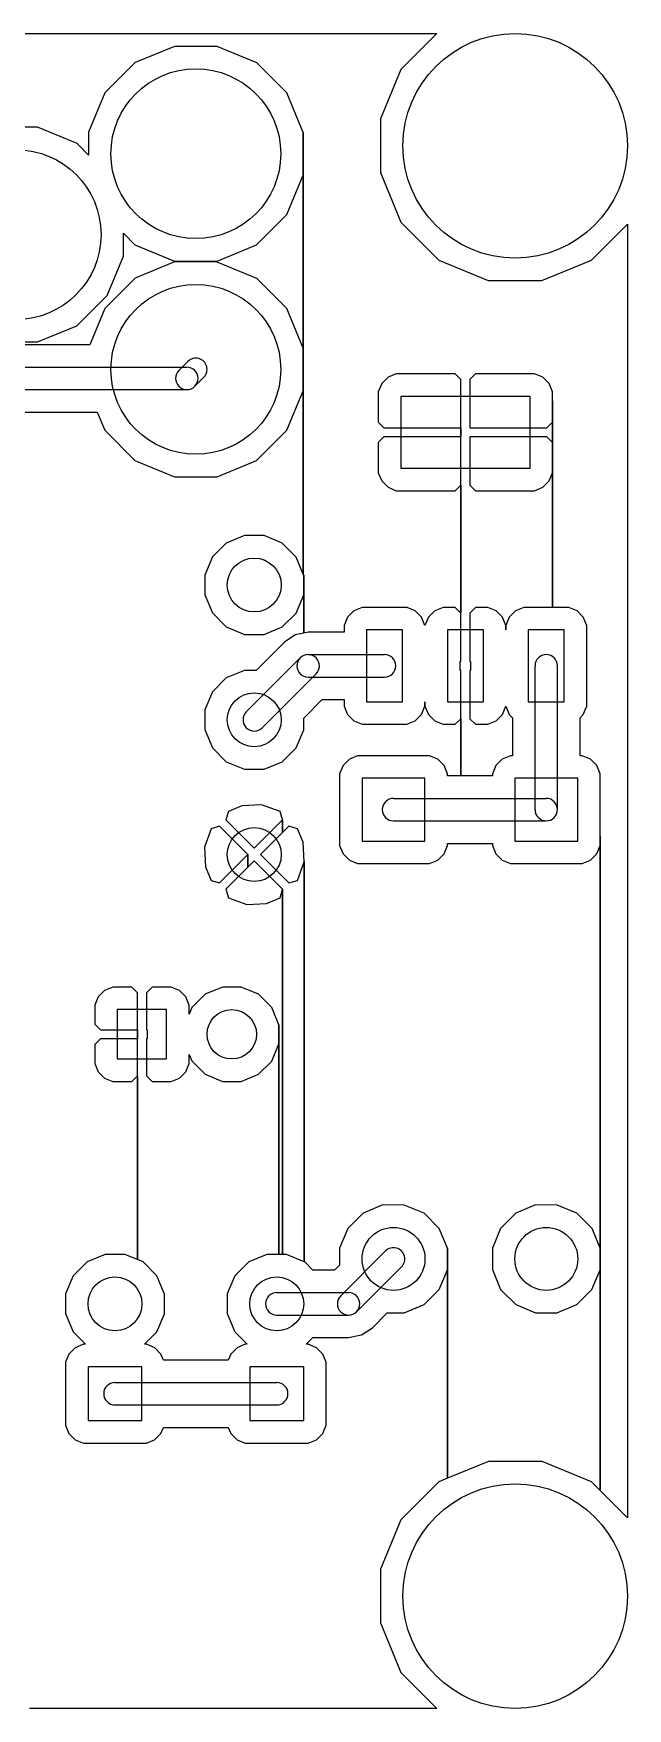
# Model space of a CAD drawing. Extents: x 10.8 to 58.2, y -58.2 to -10.8.
# Drawn here: x 41.39 to 58.17, y -58.17 to -10.82 of the extents above; entities that cross this region are included whole.
import ezdxf

# ---------------------------------------------------------------- set-up
doc = ezdxf.new("R2010")
doc.units = 0
doc.header["$MEASUREMENT"] = 0
doc.layers.add('BLACK', color=250, linetype='CONTINUOUS')

msp = doc.modelspace()

# ---------------------------------------------------------------- linework, layer by layer
at = {"layer": 'BLACK'}
for p, q in [((16.2145, -10.8255), (52.7872, -10.8255)), ((16.2145, -10.8255), (52.7872, -10.8255)), ((52.7872, -10.8255), (51.7719, -11.839)), ((52.7872, -10.8255), (51.7719, -11.839)), ((45.3729, -11.1882), (44.2569, -11.6493)), ((45.3729, -11.1882), (44.2569, -11.6493)), ((46.5804, -11.1892), (45.3729, -11.1882)), ((46.5804, -11.1892), (45.3729, -11.1882)), ((47.6956, -11.6523), (46.5804, -11.1892)), ((47.6956, -11.6523), (46.5804, -11.1892)), ((44.2569, -11.6493), (43.4023, -12.5024)), ((44.2569, -11.6493), (43.4023, -12.5024)), ((48.5487, -12.5069), (47.6956, -11.6523)), ((48.5487, -12.5069), (47.6956, -11.6523)), ((51.7719, -11.839), (51.1907, -13.2388)), ((51.7719, -11.839), (51.1907, -13.2388)), ((43.4023, -12.5024), (42.9392, -13.6176)), ((43.4023, -12.5024), (42.9392, -13.6176)), ((49.0098, -13.6229), (48.5487, -12.5069)), ((49.0098, -13.6229), (48.5487, -12.5069)), ((51.1907, -13.2388), (51.1893, -14.7545)), ((51.1907, -13.2388), (51.1893, -14.7545)), ((41.5004, -13.4752), (40.2929, -13.4742)), ((41.5004, -13.4752), (40.2929, -13.4742)), ((42.6156, -13.9383), (41.5004, -13.4752)), ((42.6156, -13.9383), (41.5004, -13.4752)), ((42.9392, -13.6176), (42.9387, -14.2619)), ((42.9392, -13.6176), (42.9387, -14.2619)), ((49.0088, -14.8304), (49.0098, -13.6229)), ((49.0088, -14.8304), (49.0098, -13.6229)), ((49.0098, -19.7189), (49.0098, -13.6229)), ((49.0098, -13.6229), (49.0098, -19.7189)), ((49.0098, -19.7189), (49.0098, -13.6229)), ((49.0098, -13.6229), (49.0098, -19.7189)), ((42.9387, -14.2619), (42.6156, -13.9383)), ((42.9387, -14.2619), (42.6156, -13.9383)), ((48.5457, -15.9456), (49.0088, -14.8304)), ((48.5457, -15.9456), (49.0088, -14.8304)), ((51.1893, -14.7545), (51.7682, -16.1554)), ((51.1893, -14.7545), (51.7682, -16.1554)), ((47.6911, -16.7987), (48.5457, -15.9456)), ((47.6911, -16.7987), (48.5457, -15.9456)), ((43.9288, -17.1164), (43.9293, -16.4721)), ((43.9288, -17.1164), (43.9293, -16.4721)), ((43.9293, -16.4721), (44.2524, -16.7957)), ((43.9293, -16.4721), (44.2524, -16.7957)), ((51.7682, -16.1554), (52.839, -17.2281)), ((51.7682, -16.1554), (52.839, -17.2281)), ((57.1554, -17.2318), (58.1745, -16.2145)), ((57.1554, -17.2318), (58.1745, -16.2145)), ((58.1745, -16.2145), (58.1745, -52.7872)), ((58.1745, -16.2145), (58.1745, -52.7872)), ((44.2524, -16.7957), (45.3676, -17.2588)), ((44.2524, -16.7957), (45.3676, -17.2588)), ((46.5751, -17.2598), (47.6911, -16.7987)), ((46.5751, -17.2598), (47.6911, -16.7987)), ((43.4657, -18.2316), (43.9288, -17.1164)), ((43.4657, -18.2316), (43.9288, -17.1164)), ((45.3729, -17.2842), (44.2569, -17.7453)), ((45.3729, -17.2842), (44.2569, -17.7453)), ((45.3676, -17.2588), (46.5751, -17.2598)), ((45.3676, -17.2588), (46.5751, -17.2598)), ((46.5804, -17.2852), (45.3729, -17.2842)), ((46.5804, -17.2852), (45.3729, -17.2842)), ((47.6956, -17.7483), (46.5804, -17.2852)), ((47.6956, -17.7483), (46.5804, -17.2852)), ((52.839, -17.2281), (54.2388, -17.8093)), ((52.839, -17.2281), (54.2388, -17.8093)), ((55.7545, -17.8107), (57.1554, -17.2318)), ((55.7545, -17.8107), (57.1554, -17.2318)), ((44.2569, -17.7453), (43.4023, -18.5984)), ((44.2569, -17.7453), (43.4023, -18.5984)), ((48.5487, -18.6029), (47.6956, -17.7483)), ((48.5487, -18.6029), (47.6956, -17.7483)), ((54.2388, -17.8093), (55.7545, -17.8107)), ((54.2388, -17.8093), (55.7545, -17.8107)), ((42.6111, -19.0847), (43.4657, -18.2316)), ((42.6111, -19.0847), (43.4657, -18.2316)), ((43.4023, -18.5984), (42.9775, -19.6215)), ((43.4023, -18.5984), (42.9775, -19.6215)), ((49.0098, -19.7189), (48.5487, -18.6029)), ((49.0098, -19.7189), (48.5487, -18.6029)), ((41.4951, -19.5458), (42.6111, -19.0847)), ((41.4951, -19.5458), (42.6111, -19.0847)), ((42.9775, -19.6215), (36.2394, -19.6215)), ((42.9775, -19.6215), (36.2394, -19.6215)), ((40.2876, -19.5448), (41.4951, -19.5458)), ((40.2876, -19.5448), (41.4951, -19.5458)), ((49.0088, -20.9264), (49.0098, -19.7189)), ((49.0088, -20.9264), (49.0098, -19.7189)), ((49.0098, -26.1093), (49.0098, -19.7189)), ((49.0098, -19.7189), (49.0098, -26.1093)), ((49.0098, -26.1093), (49.0098, -19.7189)), ((49.0098, -19.7189), (49.0098, -26.1093)), ((35.306, -20.2565), (45.72, -20.2565)), ((45.4955, -20.3495), (45.7495, -20.0955)), ((45.4955, -20.3495), (45.7495, -20.0955)), ((45.9445, -20.7985), (46.1985, -20.5445)), ((45.9445, -20.7985), (46.1985, -20.5445)), ((51.2272, -20.7218), (51.1303, -20.9551)), ((51.2272, -20.7218), (51.1303, -20.9551)), ((51.406, -20.5434), (51.2272, -20.7218)), ((51.406, -20.5434), (51.2272, -20.7218)), ((51.6394, -20.4469), (51.406, -20.5434)), ((51.6394, -20.4469), (51.406, -20.5434)), ((53.3083, -20.447), (51.6394, -20.4469)), ((53.3083, -20.447), (51.6394, -20.4469)), ((53.467, -20.6058), (53.3083, -20.447)), ((53.467, -20.6058), (53.3083, -20.447)), ((53.467, -21.971), (53.467, -20.6058)), ((53.467, -21.971), (53.467, -20.6058)), ((53.8798, -20.447), (53.721, -20.6058)), ((53.8798, -20.447), (53.721, -20.6058)), ((53.721, -20.6058), (53.721, -21.971)), ((53.721, -20.6058), (53.721, -21.971)), ((55.5486, -20.4469), (53.8798, -20.447)), ((55.5486, -20.4469), (53.8798, -20.447)), ((55.782, -20.5434), (55.5486, -20.4469)), ((55.782, -20.5434), (55.5486, -20.4469)), ((55.9608, -20.7218), (55.782, -20.5434)), ((55.9608, -20.7218), (55.782, -20.5434)), ((56.0577, -20.9551), (55.9608, -20.7218)), ((56.0577, -20.9551), (55.9608, -20.7218)), ((35.306, -20.8915), (45.72, -20.8915)), ((48.5457, -22.0416), (49.0088, -20.9264)), ((48.5457, -22.0416), (49.0088, -20.9264)), ((51.1303, -20.9551), (51.1301, -21.2078)), ((51.1303, -20.9551), (51.1301, -21.2078)), ((51.1301, -21.2078), (51.1302, -21.8123)), ((51.1301, -21.2078), (51.1302, -21.8123)), ((51.7652, -21.082), (51.7652, -23.114)), ((55.4228, -21.082), (51.7652, -21.082)), ((55.4228, -23.114), (55.4228, -21.082)), ((56.0579, -21.2078), (56.0577, -20.9551)), ((56.0579, -21.2078), (56.0577, -20.9551)), ((56.0578, -21.8123), (56.0579, -21.2078)), ((56.0578, -21.8123), (56.0579, -21.2078)), ((56.0579, -22.9882), (56.0579, -21.2078)), ((56.0579, -21.2078), (56.0579, -22.9882)), ((56.0579, -22.9882), (56.0579, -21.2078)), ((56.0579, -21.2078), (56.0579, -22.9882)), ((36.2393, -21.5265), (43.1883, -21.5265)), ((36.2393, -21.5265), (43.1883, -21.5265)), ((43.1883, -21.5265), (43.3993, -22.0371)), ((43.1883, -21.5265), (43.3993, -22.0371)), ((43.3993, -22.0371), (44.2524, -22.8917)), ((43.3993, -22.0371), (44.2524, -22.8917)), ((47.6911, -22.8947), (48.5457, -22.0416)), ((47.6911, -22.8947), (48.5457, -22.0416)), ((51.1302, -21.8123), (51.289, -21.971)), ((51.1302, -21.8123), (51.289, -21.971)), ((51.289, -22.225), (51.1302, -22.3838)), ((51.289, -22.225), (51.1302, -22.3838)), ((51.289, -21.971), (53.467, -21.971)), ((51.289, -21.971), (53.467, -21.971)), ((53.467, -22.225), (51.289, -22.225)), ((53.467, -22.225), (51.289, -22.225)), ((53.467, -22.225), (53.467, -21.971)), ((53.467, -21.971), (53.467, -22.225)), ((53.467, -22.225), (53.467, -21.971)), ((53.467, -21.971), (53.467, -22.225)), ((53.467, -23.5903), (53.467, -22.225)), ((53.467, -23.5903), (53.467, -22.225)), ((53.721, -21.971), (55.8991, -21.971)), ((53.721, -21.971), (55.8991, -21.971)), ((55.8991, -22.225), (53.721, -22.225)), ((53.721, -22.225), (53.721, -23.5903)), ((55.8991, -22.225), (53.721, -22.225)), ((53.721, -22.225), (53.721, -23.5903)), ((55.8991, -21.971), (56.0578, -21.8123)), ((55.8991, -21.971), (56.0578, -21.8123)), ((56.0578, -22.3838), (55.8991, -22.225)), ((56.0578, -22.3838), (55.8991, -22.225)), ((51.1302, -22.3838), (51.1301, -22.9882)), ((51.1302, -22.3838), (51.1301, -22.9882)), ((56.0579, -22.9882), (56.0578, -22.3838)), ((56.0579, -22.9882), (56.0578, -22.3838)), ((44.2524, -22.8917), (45.3676, -23.3548)), ((44.2524, -22.8917), (45.3676, -23.3548)), ((46.5751, -23.3558), (47.6911, -22.8947)), ((46.5751, -23.3558), (47.6911, -22.8947)), ((51.1301, -22.9882), (51.1303, -23.2409)), ((51.1301, -22.9882), (51.1303, -23.2409)), ((51.7652, -23.114), (55.4228, -23.114)), ((56.0577, -23.2409), (56.0579, -22.9882)), ((56.0577, -23.2409), (56.0579, -22.9882)), ((56.0579, -27.0509), (56.0579, -22.9882)), ((56.0579, -22.9882), (56.0579, -27.0509)), ((56.0579, -27.0509), (56.0579, -22.9882)), ((56.0579, -22.9882), (56.0579, -27.0509)), ((45.3676, -23.3548), (46.5751, -23.3558)), ((45.3676, -23.3548), (46.5751, -23.3558)), ((51.1303, -23.2409), (51.2272, -23.4742)), ((51.1303, -23.2409), (51.2272, -23.4742)), ((51.2272, -23.4742), (51.406, -23.6526)), ((51.2272, -23.4742), (51.406, -23.6526)), ((51.406, -23.6526), (51.6394, -23.7491)), ((51.406, -23.6526), (51.6394, -23.7491)), ((53.3083, -23.749), (53.467, -23.5903)), ((53.3083, -23.749), (53.467, -23.5903)), ((53.467, -27.2098), (53.467, -23.5903)), ((53.467, -23.5903), (53.467, -27.2098)), ((53.467, -27.2098), (53.467, -23.5903)), ((53.467, -23.5903), (53.467, -27.2098)), ((53.721, -23.5903), (53.8798, -23.749)), ((53.721, -23.5903), (53.8798, -23.749)), ((55.5486, -23.7491), (55.782, -23.6526)), ((55.5486, -23.7491), (55.782, -23.6526)), ((55.782, -23.6526), (55.9608, -23.4742)), ((55.782, -23.6526), (55.9608, -23.4742)), ((55.9608, -23.4742), (56.0577, -23.2409)), ((55.9608, -23.4742), (56.0577, -23.2409)), ((51.6394, -23.7491), (53.3083, -23.749)), ((51.6394, -23.7491), (53.3083, -23.749)), ((53.8798, -23.749), (55.5486, -23.7491)), ((53.8798, -23.749), (55.5486, -23.7491)), ((47.3483, -25.0188), (46.8347, -25.231)), ((47.3483, -25.0188), (46.8347, -25.231)), ((47.9041, -25.0192), (47.3483, -25.0188)), ((47.9041, -25.0192), (47.3483, -25.0188)), ((48.4174, -25.2324), (47.9041, -25.0192)), ((48.4174, -25.2324), (47.9041, -25.0192)), ((46.8347, -25.231), (46.4414, -25.6236)), ((46.8347, -25.231), (46.4414, -25.6236)), ((48.81, -25.6257), (48.4174, -25.2324)), ((48.81, -25.6257), (48.4174, -25.2324)), ((46.4414, -25.6236), (46.2282, -26.1369)), ((46.4414, -25.6236), (46.2282, -26.1369)), ((49.0098, -26.1093), (48.81, -25.6257)), ((49.0098, -26.1093), (48.81, -25.6257)), ((46.2282, -26.1369), (46.2278, -26.6927)), ((46.2282, -26.1369), (46.2278, -26.6927)), ((49.0222, -26.1393), (49.0098, -26.1093)), ((49.0222, -26.1393), (49.0098, -26.1093)), ((49.0218, -26.6951), (49.0222, -26.1393)), ((49.0218, -26.6951), (49.0222, -26.1393)), ((49.0222, -27.7747), (49.0222, -26.1393)), ((49.0222, -26.1393), (49.0222, -27.7747)), ((49.0222, -27.7747), (49.0222, -26.1393)), ((49.0222, -26.1393), (49.0222, -27.7747)), ((46.2278, -26.6927), (46.44, -27.2063)), ((46.2278, -26.6927), (46.44, -27.2063)), ((48.8086, -27.2084), (49.0218, -26.6951)), ((48.8086, -27.2084), (49.0218, -26.6951)), ((46.44, -27.2063), (46.8326, -27.5996)), ((46.44, -27.2063), (46.8326, -27.5996)), ((48.4153, -27.601), (48.8086, -27.2084)), ((48.4153, -27.601), (48.8086, -27.2084)), ((50.262, -27.3258), (50.1651, -27.5591)), ((50.262, -27.3258), (50.1651, -27.5591)), ((50.4408, -27.1474), (50.262, -27.3258)), ((50.4408, -27.1474), (50.262, -27.3258)), ((50.6742, -27.0509), (50.4408, -27.1474)), ((50.6742, -27.0509), (50.4408, -27.1474)), ((51.6902, -27.0509), (50.6742, -27.0509)), ((51.6902, -27.0509), (50.6742, -27.0509)), ((51.9429, -27.0511), (51.6902, -27.0509)), ((51.9429, -27.0511), (51.6902, -27.0509)), ((52.1762, -27.148), (51.9429, -27.0511)), ((52.1762, -27.148), (51.9429, -27.0511)), ((52.3546, -27.3268), (52.1762, -27.148)), ((52.3546, -27.3268), (52.1762, -27.148)), ((52.4511, -27.5602), (52.3546, -27.3268)), ((52.4511, -27.5602), (52.3546, -27.3268)), ((52.548, -27.3258), (52.4511, -27.5591)), ((52.548, -27.3258), (52.4511, -27.5591)), ((52.7268, -27.1474), (52.548, -27.3258)), ((52.7268, -27.1474), (52.548, -27.3258)), ((52.9602, -27.0509), (52.7268, -27.1474)), ((52.9602, -27.0509), (52.7268, -27.1474)), ((53.3083, -27.051), (52.9602, -27.0509)), ((53.3083, -27.051), (52.9602, -27.0509)), ((53.467, -27.2098), (53.3083, -27.051)), ((53.467, -27.2098), (53.3083, -27.051)), ((53.467, -28.575), (53.467, -27.2098)), ((53.467, -28.575), (53.467, -27.2098)), ((53.8798, -27.051), (53.721, -27.2098)), ((53.8798, -27.051), (53.721, -27.2098)), ((53.721, -27.2098), (53.721, -28.575)), ((53.721, -27.2098), (53.721, -28.575)), ((54.2278, -27.0509), (53.8798, -27.051)), ((54.2278, -27.0509), (53.8798, -27.051)), ((54.4612, -27.1474), (54.2278, -27.0509)), ((54.4612, -27.1474), (54.2278, -27.0509)), ((54.64, -27.3258), (54.4612, -27.1474)), ((54.64, -27.3258), (54.4612, -27.1474)), ((54.7369, -27.5591), (54.64, -27.3258)), ((54.7369, -27.5591), (54.64, -27.3258)), ((54.834, -27.3258), (54.7371, -27.5591)), ((54.834, -27.3258), (54.7371, -27.5591)), ((55.0128, -27.1474), (54.834, -27.3258)), ((55.0128, -27.1474), (54.834, -27.3258)), ((55.2462, -27.0509), (55.0128, -27.1474)), ((55.2462, -27.0509), (55.0128, -27.1474)), ((56.0579, -27.0509), (55.2462, -27.0509)), ((56.0579, -27.0509), (55.2462, -27.0509)), ((56.2622, -27.0509), (56.0579, -27.0509)), ((56.2622, -27.0509), (56.0579, -27.0509)), ((56.5149, -27.0511), (56.2622, -27.0509)), ((56.5149, -27.0511), (56.2622, -27.0509)), ((56.7482, -27.148), (56.5149, -27.0511)), ((56.7482, -27.148), (56.5149, -27.0511)), ((56.9266, -27.3268), (56.7482, -27.148)), ((56.9266, -27.3268), (56.7482, -27.148)), ((57.0231, -27.5602), (56.9266, -27.3268)), ((57.0231, -27.5602), (56.9266, -27.3268)), ((46.8326, -27.5996), (47.3459, -27.8128)), ((46.8326, -27.5996), (47.3459, -27.8128)), ((47.3459, -27.8128), (47.9017, -27.8132)), ((47.3459, -27.8128), (47.9017, -27.8132)), ((47.9017, -27.8132), (48.4153, -27.601)), ((47.9017, -27.8132), (48.4153, -27.601)), ((48.7845, -27.822), (48.4755, -28.0285)), ((48.7845, -27.822), (48.4755, -28.0285)), ((49.0222, -27.7747), (48.7845, -27.822)), ((49.0222, -27.7747), (48.7845, -27.822)), ((49.149, -27.7495), (49.0222, -27.7747)), ((49.149, -27.7495), (49.0222, -27.7747)), ((50.1649, -27.7495), (49.149, -27.7495)), ((50.1649, -27.7495), (49.149, -27.7495)), ((50.1651, -27.5591), (50.1649, -27.7495)), ((50.1651, -27.5591), (50.1649, -27.7495)), ((50.8, -27.686), (50.8, -29.718)), ((51.816, -27.686), (50.8, -27.686)), ((51.816, -29.718), (51.816, -27.686)), ((52.4511, -27.5591), (52.4511, -27.5602)), ((52.4511, -27.5591), (52.4511, -27.5602)), ((53.086, -27.686), (53.086, -29.718)), ((54.102, -27.686), (53.086, -27.686)), ((54.102, -29.718), (54.102, -27.686)), ((54.737, -27.686), (54.7369, -27.5591)), ((54.737, -27.686), (54.7369, -27.5591)), ((54.7371, -27.5591), (54.737, -27.686)), ((54.7371, -27.5591), (54.737, -27.686)), ((55.372, -27.686), (55.372, -29.718)), ((56.388, -27.686), (55.372, -27.686)), ((56.388, -29.718), (56.388, -27.686)), ((57.0231, -29.5922), (57.0231, -27.5602)), ((57.0231, -29.5922), (57.0231, -27.5602)), ((48.4755, -28.0285), (47.6749, -28.829)), ((48.4755, -28.0285), (47.6749, -28.829)), ((49.149, -28.3845), (51.308, -28.3845)), ((47.3483, -28.8288), (46.8347, -29.041)), ((47.3483, -28.8288), (46.8347, -29.041)), ((47.6749, -28.829), (47.3483, -28.8288)), ((47.6749, -28.829), (47.3483, -28.8288)), ((48.9245, -28.4775), (47.4005, -30.0015)), ((53.447, -28.829), (53.447, -28.575)), ((53.447, -28.575), (53.467, -28.575)), ((53.447, -28.829), (53.447, -28.575)), ((53.447, -28.575), (53.467, -28.575)), ((53.467, -28.829), (53.447, -28.829)), ((53.467, -28.829), (53.447, -28.829)), ((53.467, -30.1943), (53.467, -28.829)), ((53.467, -30.1943), (53.467, -28.829)), ((53.721, -28.575), (53.741, -28.575)), ((53.721, -28.575), (53.741, -28.575)), ((53.741, -28.829), (53.721, -28.829)), ((53.721, -28.829), (53.721, -30.1943)), ((53.741, -28.829), (53.721, -28.829)), ((53.721, -28.829), (53.721, -30.1943)), ((53.741, -28.575), (53.741, -28.829)), ((53.741, -28.575), (53.741, -28.829)), ((55.5625, -32.766), (55.5625, -28.702)), ((56.1975, -32.766), (56.1975, -28.702)), ((46.8347, -29.041), (46.4414, -29.4336)), ((46.8347, -29.041), (46.4414, -29.4336)), ((49.3735, -28.9265), (47.8495, -30.4505)), ((49.149, -29.0195), (51.308, -29.0195)), ((46.4414, -29.4336), (46.2282, -29.9469)), ((46.4414, -29.4336), (46.2282, -29.9469)), ((49.022, -30.176), (49.5435, -29.6545)), ((49.022, -30.176), (49.5435, -29.6545)), ((49.5435, -29.6545), (50.1649, -29.6545)), ((49.5435, -29.6545), (50.1649, -29.6545)), ((50.1649, -29.6545), (50.1649, -29.8438)), ((50.1649, -29.6545), (50.1649, -29.8438)), ((50.8, -29.718), (51.816, -29.718)), ((52.4509, -29.8449), (52.451, -29.718)), ((52.4509, -29.8449), (52.451, -29.718)), ((52.451, -29.718), (52.4511, -29.8449)), ((52.451, -29.718), (52.4511, -29.8449)), ((53.086, -29.718), (54.102, -29.718)), ((55.372, -29.718), (56.388, -29.718)), ((57.0229, -29.8449), (57.0231, -29.5922)), ((57.0229, -29.8449), (57.0231, -29.5922)), ((46.2282, -29.9469), (46.2278, -30.5027)), ((46.2282, -29.9469), (46.2278, -30.5027)), ((49.0218, -30.5051), (49.022, -30.176)), ((49.0218, -30.5051), (49.022, -30.176)), ((50.1649, -29.8438), (50.2614, -30.0772)), ((50.1649, -29.8438), (50.2614, -30.0772)), ((50.2614, -30.0772), (50.4398, -30.256)), ((50.2614, -30.0772), (50.4398, -30.256)), ((50.4398, -30.256), (50.6731, -30.3529)), ((50.4398, -30.256), (50.6731, -30.3529)), ((51.9418, -30.3531), (52.1752, -30.2566)), ((51.9418, -30.3531), (52.1752, -30.2566)), ((52.1752, -30.2566), (52.354, -30.0782)), ((52.1752, -30.2566), (52.354, -30.0782)), ((52.354, -30.0782), (52.4509, -29.8449)), ((52.354, -30.0782), (52.4509, -29.8449)), ((52.4511, -29.8449), (52.548, -30.0782)), ((52.4511, -29.8449), (52.548, -30.0782)), ((52.548, -30.0782), (52.7268, -30.2566)), ((52.548, -30.0782), (52.7268, -30.2566)), ((52.7268, -30.2566), (52.9602, -30.3531)), ((52.7268, -30.2566), (52.9602, -30.3531)), ((53.3083, -30.353), (53.467, -30.1943)), ((53.3083, -30.353), (53.467, -30.1943)), ((53.467, -31.8135), (53.467, -30.1943)), ((53.467, -30.1943), (53.467, -31.8135)), ((53.467, -31.8135), (53.467, -30.1943)), ((53.467, -30.1943), (53.467, -31.8135)), ((53.721, -30.1943), (53.8798, -30.353)), ((53.721, -30.1943), (53.8798, -30.353)), ((54.2278, -30.3531), (54.4612, -30.2566)), ((54.2278, -30.3531), (54.4612, -30.2566)), ((54.4612, -30.2566), (54.64, -30.0782)), ((54.4612, -30.2566), (54.64, -30.0782)), ((54.64, -30.0782), (54.7369, -29.8449)), ((54.64, -30.0782), (54.7369, -29.8449)), ((54.7369, -29.8449), (54.7369, -29.8437)), ((54.7369, -29.8437), (54.7369, -29.8438)), ((54.7369, -29.8449), (54.7369, -29.8437)), ((54.7369, -29.8437), (54.7369, -29.8438)), ((54.7369, -29.8438), (54.8334, -30.0772)), ((54.7369, -29.8438), (54.8334, -30.0772)), ((54.8334, -30.0772), (54.9275, -30.1715)), ((54.8334, -30.0772), (54.9275, -30.1715)), ((54.9275, -30.1715), (54.9275, -31.2419)), ((54.9275, -30.1715), (54.9275, -31.2419)), ((56.8325, -30.1715), (56.926, -30.0782)), ((56.8325, -30.1715), (56.926, -30.0782)), ((56.8325, -31.2421), (56.8325, -30.1715)), ((56.8325, -31.2421), (56.8325, -30.1715)), ((56.926, -30.0782), (57.0229, -29.8449)), ((56.926, -30.0782), (57.0229, -29.8449)), ((46.2278, -30.5027), (46.44, -31.0163)), ((46.2278, -30.5027), (46.44, -31.0163)), ((48.8086, -31.0184), (49.0218, -30.5051)), ((48.8086, -31.0184), (49.0218, -30.5051)), ((50.6731, -30.3529), (50.9258, -30.3531)), ((50.6731, -30.3529), (50.9258, -30.3531)), ((50.9258, -30.3531), (51.9418, -30.3531)), ((50.9258, -30.3531), (51.9418, -30.3531)), ((52.9602, -30.3531), (53.3083, -30.353)), ((52.9602, -30.3531), (53.3083, -30.353)), ((53.8798, -30.353), (54.2278, -30.3531)), ((53.8798, -30.353), (54.2278, -30.3531)), ((46.44, -31.0163), (46.8326, -31.4096)), ((46.44, -31.0163), (46.8326, -31.4096)), ((48.4153, -31.411), (48.8086, -31.0184)), ((48.4153, -31.411), (48.8086, -31.0184)), ((50.5472, -31.2419), (50.3138, -31.3384)), ((50.5472, -31.2419), (50.3138, -31.3384)), ((52.3252, -31.2419), (50.5472, -31.2419)), ((52.3252, -31.2419), (50.5472, -31.2419)), ((52.5779, -31.2421), (52.3252, -31.2419)), ((52.5779, -31.2421), (52.3252, -31.2419)), ((52.8112, -31.339), (52.5779, -31.2421)), ((52.8112, -31.339), (52.5779, -31.2421)), ((54.8652, -31.2419), (54.6318, -31.3384)), ((54.8652, -31.2419), (54.6318, -31.3384)), ((54.9275, -31.2419), (54.8652, -31.2419)), ((54.9275, -31.2419), (54.8652, -31.2419)), ((56.8959, -31.2421), (56.8325, -31.2421)), ((56.8959, -31.2421), (56.8325, -31.2421)), ((57.1292, -31.339), (56.8959, -31.2421)), ((57.1292, -31.339), (56.8959, -31.2421)), ((46.8326, -31.4096), (47.3459, -31.6228)), ((46.8326, -31.4096), (47.3459, -31.6228)), ((47.3459, -31.6228), (47.9017, -31.6232)), ((47.3459, -31.6228), (47.9017, -31.6232)), ((47.9017, -31.6232), (48.4153, -31.411)), ((47.9017, -31.6232), (48.4153, -31.411)), ((50.135, -31.5168), (50.0381, -31.7501)), ((50.135, -31.5168), (50.0381, -31.7501)), ((50.3138, -31.3384), (50.135, -31.5168)), ((50.3138, -31.3384), (50.135, -31.5168)), ((52.9896, -31.5178), (52.8112, -31.339)), ((52.9896, -31.5178), (52.8112, -31.339)), ((53.0861, -31.7512), (52.9896, -31.5178)), ((53.0861, -31.7512), (52.9896, -31.5178)), ((54.453, -31.5168), (54.3561, -31.7501)), ((54.453, -31.5168), (54.3561, -31.7501)), ((54.6318, -31.3384), (54.453, -31.5168)), ((54.6318, -31.3384), (54.453, -31.5168)), ((57.3076, -31.5178), (57.1292, -31.339)), ((57.3076, -31.5178), (57.1292, -31.339)), ((57.4041, -31.7512), (57.3076, -31.5178)), ((57.4041, -31.7512), (57.3076, -31.5178)), ((50.0381, -31.7501), (50.0379, -32.0028)), ((50.0381, -31.7501), (50.0379, -32.0028)), ((50.0379, -32.0028), (50.0379, -33.7808)), ((50.0379, -32.0028), (50.0379, -33.7808)), ((52.451, -31.877), (50.673, -31.877)), ((50.673, -31.877), (50.673, -33.655)), ((52.451, -33.655), (52.451, -31.877)), ((53.0861, -31.8135), (53.0861, -31.7512)), ((53.0861, -31.8135), (53.0861, -31.7512)), ((53.467, -31.8135), (53.0861, -31.8135)), ((53.467, -31.8135), (53.0861, -31.8135)), ((54.3561, -31.8135), (53.467, -31.8135)), ((54.3561, -31.8135), (53.467, -31.8135)), ((54.3561, -31.7501), (54.3561, -31.8135)), ((54.3561, -31.7501), (54.3561, -31.8135)), ((56.769, -31.877), (54.991, -31.877)), ((54.991, -31.877), (54.991, -33.655)), ((56.769, -33.655), (56.769, -31.877)), ((57.4041, -33.5292), (57.4041, -31.7512)), ((57.4041, -33.5292), (57.4041, -31.7512)), ((47.2776, -32.6546), (46.8939, -32.8136)), ((47.2776, -32.6546), (46.8939, -32.8136)), ((47.8327, -32.6269), (47.2776, -32.6546)), ((47.8327, -32.6269), (47.2776, -32.6546)), ((48.3561, -32.8136), (47.8327, -32.6269)), ((48.3561, -32.8136), (47.8327, -32.6269)), ((51.562, -32.4485), (55.88, -32.4485)), ((46.8939, -32.8136), (46.8244, -33.0558)), ((46.8939, -32.8136), (46.8244, -33.0558)), ((46.8244, -33.0558), (47.625, -33.8564)), ((46.8244, -33.0558), (47.625, -33.8564)), ((47.625, -33.8564), (48.4256, -33.0558)), ((47.625, -33.8564), (48.4256, -33.0558)), ((48.4256, -33.0558), (48.3561, -32.8136)), ((48.4256, -33.0558), (48.3561, -32.8136)), ((48.4256, -33.415), (48.4256, -33.0558)), ((48.4256, -33.0558), (48.4256, -33.415)), ((48.4256, -33.415), (48.4256, -33.0558)), ((48.4256, -33.0558), (48.4256, -33.415)), ((51.562, -33.0835), (55.88, -33.0835)), ((46.4026, -33.3049), (46.2159, -33.8283)), ((46.4026, -33.3049), (46.2159, -33.8283)), ((46.6448, -33.2354), (46.4026, -33.3049)), ((46.6448, -33.2354), (46.4026, -33.3049)), ((47.4454, -34.036), (46.6448, -33.2354)), ((47.4454, -34.036), (46.6448, -33.2354)), ((48.4256, -33.415), (47.8046, -34.036)), ((48.4256, -33.415), (47.8046, -34.036)), ((48.6052, -33.2354), (48.4256, -33.415)), ((48.6052, -33.2354), (48.4256, -33.415)), ((48.8474, -33.3049), (48.6052, -33.2354)), ((48.8474, -33.3049), (48.6052, -33.2354)), ((49.0064, -33.6886), (48.8474, -33.3049)), ((49.0064, -33.6886), (48.8474, -33.3049)), ((57.4039, -33.7819), (57.4041, -33.5292)), ((57.4039, -33.7819), (57.4041, -33.5292)), ((57.4041, -45.1638), (57.4041, -33.5292)), ((57.4041, -33.5292), (57.4041, -45.1638)), ((57.4041, -45.1638), (57.4041, -33.5292)), ((57.4041, -33.5292), (57.4041, -45.1638)), ((46.2159, -33.8283), (46.2436, -34.3834)), ((46.2159, -33.8283), (46.2436, -34.3834)), ((46.6448, -34.8366), (47.4454, -34.036)), ((46.6448, -34.8366), (47.4454, -34.036)), ((47.4454, -34.3952), (47.4454, -34.036)), ((47.4454, -34.036), (47.4454, -34.3952)), ((47.4454, -34.3952), (47.4454, -34.036)), ((47.4454, -34.036), (47.4454, -34.3952)), ((47.8046, -34.036), (48.6052, -34.8366)), ((47.8046, -34.036), (48.6052, -34.8366)), ((49.0341, -34.2437), (49.0064, -33.6886)), ((49.0341, -34.2437), (49.0064, -33.6886)), ((50.0379, -33.7808), (50.1344, -34.0142)), ((50.0379, -33.7808), (50.1344, -34.0142)), ((50.1344, -34.0142), (50.3128, -34.193)), ((50.1344, -34.0142), (50.3128, -34.193)), ((50.673, -33.655), (52.451, -33.655)), ((52.8102, -34.1936), (52.989, -34.0152)), ((52.8102, -34.1936), (52.989, -34.0152)), ((52.989, -34.0152), (53.0859, -33.7819)), ((52.989, -34.0152), (53.0859, -33.7819)), ((53.0859, -33.7819), (53.0859, -33.7185)), ((53.0859, -33.7185), (54.3559, -33.7185)), ((53.0859, -33.7819), (53.0859, -33.7185)), ((53.0859, -33.7185), (54.3559, -33.7185)), ((54.3559, -33.7185), (54.3559, -33.7808)), ((54.3559, -33.7185), (54.3559, -33.7808)), ((54.3559, -33.7808), (54.4524, -34.0142)), ((54.3559, -33.7808), (54.4524, -34.0142)), ((54.4524, -34.0142), (54.6308, -34.193)), ((54.4524, -34.0142), (54.6308, -34.193)), ((54.991, -33.655), (56.769, -33.655)), ((57.1282, -34.1936), (57.307, -34.0152)), ((57.1282, -34.1936), (57.307, -34.0152)), ((57.307, -34.0152), (57.4039, -33.7819)), ((57.307, -34.0152), (57.4039, -33.7819)), ((46.2436, -34.3834), (46.4026, -34.7671)), ((46.2436, -34.3834), (46.4026, -34.7671)), ((47.4454, -34.3952), (46.8244, -35.0162)), ((47.4454, -34.3952), (46.8244, -35.0162)), ((47.625, -34.2156), (47.4454, -34.3952)), ((47.625, -34.2156), (47.4454, -34.3952)), ((48.4256, -35.0162), (47.625, -34.2156)), ((48.4256, -35.0162), (47.625, -34.2156)), ((48.8474, -34.7671), (49.0341, -34.2437)), ((48.8474, -34.7671), (49.0341, -34.2437)), ((49.0341, -45.5448), (49.0341, -34.2437)), ((49.0341, -34.2437), (49.0341, -45.5448)), ((49.0341, -45.5448), (49.0341, -34.2437)), ((49.0341, -34.2437), (49.0341, -45.5448)), ((50.3128, -34.193), (50.5461, -34.2899)), ((50.3128, -34.193), (50.5461, -34.2899)), ((50.5461, -34.2899), (50.7988, -34.2901)), ((50.5461, -34.2899), (50.7988, -34.2901)), ((50.7988, -34.2901), (52.5768, -34.2901)), ((50.7988, -34.2901), (52.5768, -34.2901)), ((52.5768, -34.2901), (52.8102, -34.1936)), ((52.5768, -34.2901), (52.8102, -34.1936)), ((54.6308, -34.193), (54.8641, -34.2899)), ((54.6308, -34.193), (54.8641, -34.2899)), ((54.8641, -34.2899), (55.1168, -34.2901)), ((54.8641, -34.2899), (55.1168, -34.2901)), ((55.1168, -34.2901), (56.8948, -34.2901)), ((55.1168, -34.2901), (56.8948, -34.2901)), ((56.8948, -34.2901), (57.1282, -34.1936)), ((56.8948, -34.2901), (57.1282, -34.1936)), ((46.4026, -34.7671), (46.6448, -34.8366)), ((46.4026, -34.7671), (46.6448, -34.8366)), ((46.8244, -35.0162), (46.8939, -35.2584)), ((46.8244, -35.0162), (46.8939, -35.2584)), ((48.3561, -35.2584), (48.4256, -35.0162)), ((48.3561, -35.2584), (48.4256, -35.0162)), ((48.4256, -45.3391), (48.4256, -35.0162)), ((48.4256, -35.0162), (48.4256, -45.3391)), ((48.4256, -45.3391), (48.4256, -35.0162)), ((48.4256, -35.0162), (48.4256, -45.3391)), ((48.6052, -34.8366), (48.8474, -34.7671)), ((48.6052, -34.8366), (48.8474, -34.7671)), ((46.8939, -35.2584), (47.4173, -35.4451)), ((46.8939, -35.2584), (47.4173, -35.4451)), ((47.4173, -35.4451), (47.9724, -35.4174)), ((47.4173, -35.4451), (47.9724, -35.4174)), ((47.9724, -35.4174), (48.3561, -35.2584)), ((47.9724, -35.4174), (48.3561, -35.2584)), ((43.3923, -37.8789), (43.2135, -38.0573)), ((43.3923, -37.8789), (43.2135, -38.0573)), ((43.6257, -37.7824), (43.3923, -37.8789)), ((43.6257, -37.7824), (43.3923, -37.8789)), ((44.1643, -37.7825), (43.6257, -37.7824)), ((44.1643, -37.7825), (43.6257, -37.7824)), ((44.323, -37.9413), (44.1643, -37.7825)), ((44.323, -37.9413), (44.1643, -37.7825)), ((44.7358, -37.7825), (44.577, -37.9413)), ((44.7358, -37.7825), (44.577, -37.9413)), ((45.2743, -37.7824), (44.7358, -37.7825)), ((45.2743, -37.7824), (44.7358, -37.7825)), ((45.5077, -37.8789), (45.2743, -37.7824)), ((45.5077, -37.8789), (45.2743, -37.7824)), ((45.6865, -38.0573), (45.5077, -37.8789)), ((45.6865, -38.0573), (45.5077, -37.8789)), ((46.7259, -37.7823), (46.2356, -37.9849)), ((46.7259, -37.7823), (46.2356, -37.9849)), ((47.2564, -37.7827), (46.7259, -37.7823)), ((47.2564, -37.7827), (46.7259, -37.7823)), ((47.7464, -37.9862), (47.2564, -37.7827)), ((47.7464, -37.9862), (47.2564, -37.7827)), ((43.1166, -38.2906), (43.1164, -38.5433)), ((43.1166, -38.2906), (43.1164, -38.5433)), ((43.2135, -38.0573), (43.1166, -38.2906)), ((43.2135, -38.0573), (43.1166, -38.2906)), ((44.323, -38.989), (44.323, -37.9413)), ((44.323, -38.989), (44.323, -37.9413)), ((44.577, -37.9413), (44.577, -38.989)), ((44.577, -37.9413), (44.577, -38.989)), ((45.7834, -38.2906), (45.6865, -38.0573)), ((45.7834, -38.2906), (45.6865, -38.0573)), ((45.7836, -38.5433), (45.7834, -38.2906)), ((45.7836, -38.5433), (45.7834, -38.2906)), ((46.2356, -37.9849), (45.8602, -38.3596)), ((46.2356, -37.9849), (45.8602, -38.3596)), ((48.1211, -38.3616), (47.7464, -37.9862)), ((48.1211, -38.3616), (47.7464, -37.9862)), ((43.1164, -38.5433), (43.1165, -38.8303)), ((43.1164, -38.5433), (43.1165, -38.8303)), ((43.7515, -38.4175), (43.7515, -39.8145)), ((45.1485, -38.4175), (43.7515, -38.4175)), ((45.1485, -39.8145), (45.1485, -38.4175)), ((45.8602, -38.3596), (45.7836, -38.544)), ((45.8602, -38.3596), (45.7836, -38.544)), ((45.7836, -38.544), (45.7836, -38.5433)), ((45.7836, -38.544), (45.7836, -38.5433)), ((48.3237, -38.8519), (48.1211, -38.3616)), ((48.3237, -38.8519), (48.1211, -38.3616)), ((43.1165, -38.8303), (43.2753, -38.989)), ((43.1165, -38.8303), (43.2753, -38.989)), ((43.2753, -39.243), (43.1165, -39.4018)), ((43.2753, -39.243), (43.1165, -39.4018)), ((43.2753, -38.989), (44.323, -38.989)), ((43.2753, -38.989), (44.323, -38.989)), ((44.323, -39.243), (43.2753, -39.243)), ((44.323, -39.243), (43.2753, -39.243)), ((44.323, -39.243), (44.323, -38.989)), ((44.323, -38.989), (44.323, -39.243)), ((44.323, -39.243), (44.323, -38.989)), ((44.323, -38.989), (44.323, -39.243)), ((44.323, -40.2908), (44.323, -39.243)), ((44.323, -40.2908), (44.323, -39.243)), ((44.577, -38.989), (44.597, -38.989)), ((44.577, -38.989), (44.597, -38.989)), ((44.597, -39.243), (44.577, -39.243)), ((44.577, -39.243), (44.577, -40.2908)), ((44.597, -39.243), (44.577, -39.243)), ((44.577, -39.243), (44.577, -40.2908)), ((44.597, -38.989), (44.597, -39.243)), ((44.597, -38.989), (44.597, -39.243)), ((48.3233, -39.3824), (48.3237, -38.8519)), ((48.3233, -39.3824), (48.3237, -38.8519)), ((48.3237, -45.3391), (48.3237, -38.8519)), ((48.3237, -38.8519), (48.3237, -45.3391)), ((48.3237, -45.3391), (48.3237, -38.8519)), ((48.3237, -38.8519), (48.3237, -45.3391)), ((43.1165, -39.4018), (43.1164, -39.6887)), ((43.1165, -39.4018), (43.1164, -39.6887)), ((43.1164, -39.6887), (43.1166, -39.9414)), ((43.1164, -39.6887), (43.1166, -39.9414)), ((45.7834, -39.9414), (45.7836, -39.6887)), ((45.7834, -39.9414), (45.7836, -39.6887)), ((45.7836, -39.6887), (45.7836, -39.6883)), ((45.7836, -39.6883), (45.8589, -39.8704)), ((45.7836, -39.6887), (45.7836, -39.6883)), ((45.7836, -39.6883), (45.8589, -39.8704)), ((48.1198, -39.8724), (48.3233, -39.3824)), ((48.1198, -39.8724), (48.3233, -39.3824)), ((43.1166, -39.9414), (43.2135, -40.1747)), ((43.1166, -39.9414), (43.2135, -40.1747)), ((43.2135, -40.1747), (43.3923, -40.3531)), ((43.2135, -40.1747), (43.3923, -40.3531)), ((43.7515, -39.8145), (45.1485, -39.8145)), ((45.5077, -40.3531), (45.6865, -40.1747)), ((45.5077, -40.3531), (45.6865, -40.1747)), ((45.6865, -40.1747), (45.7834, -39.9414)), ((45.6865, -40.1747), (45.7834, -39.9414)), ((45.8589, -39.8704), (46.2336, -40.2458)), ((45.8589, -39.8704), (46.2336, -40.2458)), ((46.2336, -40.2458), (46.7236, -40.4493)), ((46.2336, -40.2458), (46.7236, -40.4493)), ((47.2541, -40.4497), (47.7444, -40.2471)), ((47.2541, -40.4497), (47.7444, -40.2471)), ((47.7444, -40.2471), (48.1198, -39.8724)), ((47.7444, -40.2471), (48.1198, -39.8724)), ((43.3923, -40.3531), (43.6257, -40.4496)), ((43.3923, -40.3531), (43.6257, -40.4496)), ((43.6257, -40.4496), (44.1643, -40.4495)), ((43.6257, -40.4496), (44.1643, -40.4495)), ((44.1643, -40.4495), (44.323, -40.2908)), ((44.1643, -40.4495), (44.323, -40.2908)), ((44.323, -45.487), (44.323, -40.2908)), ((44.323, -40.2908), (44.323, -45.487)), ((44.323, -45.487), (44.323, -40.2908)), ((44.323, -40.2908), (44.323, -45.487)), ((44.577, -40.2908), (44.7358, -40.4495)), ((44.577, -40.2908), (44.7358, -40.4495)), ((44.7358, -40.4495), (45.2743, -40.4496)), ((44.7358, -40.4495), (45.2743, -40.4496)), ((45.2743, -40.4496), (45.5077, -40.3531)), ((45.2743, -40.4496), (45.5077, -40.3531)), ((46.7236, -40.4493), (47.2541, -40.4497)), ((46.7236, -40.4493), (47.2541, -40.4497)), ((51.2602, -43.9417), (50.6999, -44.1733)), ((51.2602, -43.9417), (50.6999, -44.1733)), ((51.8665, -43.9423), (51.2602, -43.9417)), ((51.8665, -43.9423), (51.2602, -43.9417)), ((52.4264, -44.1748), (51.8665, -43.9423)), ((52.4264, -44.1748), (51.8665, -43.9423)), ((55.5782, -43.9417), (55.0179, -44.1733)), ((55.5782, -43.9417), (55.0179, -44.1733)), ((56.1845, -43.9423), (55.5782, -43.9417)), ((56.1845, -43.9423), (55.5782, -43.9417)), ((56.7444, -44.1748), (56.1845, -43.9423)), ((56.7444, -44.1748), (56.1845, -43.9423)), ((50.6999, -44.1733), (50.2708, -44.6016)), ((50.6999, -44.1733), (50.2708, -44.6016)), ((52.8547, -44.6039), (52.4264, -44.1748)), ((52.8547, -44.6039), (52.4264, -44.1748)), ((55.0179, -44.1733), (54.5888, -44.6016)), ((55.0179, -44.1733), (54.5888, -44.6016)), ((57.1727, -44.6039), (56.7444, -44.1748)), ((57.1727, -44.6039), (56.7444, -44.1748)), ((50.2708, -44.6016), (50.0383, -45.1615)), ((50.2708, -44.6016), (50.0383, -45.1615)), ((53.0863, -45.1642), (52.8547, -44.6039)), ((53.0863, -45.1642), (52.8547, -44.6039)), ((54.5888, -44.6016), (54.3563, -45.1615)), ((54.5888, -44.6016), (54.3563, -45.1615)), ((57.4041, -45.1638), (57.1727, -44.6039)), ((57.4041, -45.1638), (57.1727, -44.6039)), ((43.4113, -45.3388), (42.8977, -45.551)), ((43.4113, -45.3388), (42.8977, -45.551)), ((43.9671, -45.3392), (43.4113, -45.3388)), ((43.9671, -45.3392), (43.4113, -45.3388)), ((44.323, -45.487), (43.9671, -45.3392)), ((44.323, -45.487), (43.9671, -45.3392)), ((47.9833, -45.3388), (47.4697, -45.551)), ((47.9833, -45.3388), (47.4697, -45.551)), ((48.3237, -45.3391), (47.9833, -45.3388)), ((48.3237, -45.3391), (47.9833, -45.3388)), ((48.4256, -45.3391), (48.3237, -45.3391)), ((48.4256, -45.3391), (48.3237, -45.3391)), ((48.5391, -45.3392), (48.4256, -45.3391)), ((48.5391, -45.3392), (48.4256, -45.3391)), ((49.0341, -45.5448), (48.5391, -45.3392)), ((49.0341, -45.5448), (48.5391, -45.3392)), ((50.0383, -45.1615), (50.0378, -45.6431)), ((50.0383, -45.1615), (50.0378, -45.6431)), ((50.0675, -46.5115), (51.3375, -45.2415)), ((53.0857, -45.7705), (53.0863, -45.1642)), ((53.0857, -45.7705), (53.0863, -45.1642)), ((53.0863, -51.6683), (53.0863, -45.1642)), ((53.0863, -45.1642), (53.0863, -51.6683)), ((53.0863, -51.6683), (53.0863, -45.1642)), ((53.0863, -45.1642), (53.0863, -51.6683)), ((54.3563, -45.1615), (54.3557, -45.7678)), ((54.3563, -45.1615), (54.3557, -45.7678)), ((57.4037, -45.7705), (57.4043, -45.1642)), ((57.4037, -45.7705), (57.4043, -45.1642)), ((57.4043, -45.1642), (57.4041, -45.1638)), ((57.4043, -45.1642), (57.4041, -45.1638)), ((57.4043, -52.0156), (57.4043, -45.1642)), ((57.4043, -45.1642), (57.4043, -52.0156)), ((57.4043, -52.0156), (57.4043, -45.1642)), ((57.4043, -45.1642), (57.4043, -52.0156)), ((42.8977, -45.551), (42.5044, -45.9436)), ((42.8977, -45.551), (42.5044, -45.9436)), ((44.4804, -45.5524), (44.323, -45.487)), ((44.4804, -45.5524), (44.323, -45.487)), ((44.873, -45.9457), (44.4804, -45.5524)), ((44.873, -45.9457), (44.4804, -45.5524)), ((47.4697, -45.551), (47.0764, -45.9436)), ((47.4697, -45.551), (47.0764, -45.9436)), ((49.0524, -45.5524), (49.0341, -45.5448)), ((49.0524, -45.5524), (49.0341, -45.5448)), ((49.2831, -45.7835), (49.0524, -45.5524)), ((49.2831, -45.7835), (49.0524, -45.5524)), ((49.8975, -45.7835), (49.2831, -45.7835)), ((49.8975, -45.7835), (49.2831, -45.7835)), ((50.0378, -45.6431), (49.8975, -45.7835)), ((50.0378, -45.6431), (49.8975, -45.7835)), ((50.5165, -46.9605), (51.7865, -45.6905)), ((52.8532, -46.3304), (53.0857, -45.7705)), ((52.8532, -46.3304), (53.0857, -45.7705)), ((54.3557, -45.7678), (54.5873, -46.3281)), ((54.3557, -45.7678), (54.5873, -46.3281)), ((57.1712, -46.3304), (57.4037, -45.7705)), ((57.1712, -46.3304), (57.4037, -45.7705)), ((42.5044, -45.9436), (42.2912, -46.4569)), ((42.5044, -45.9436), (42.2912, -46.4569)), ((45.0852, -46.4593), (44.873, -45.9457)), ((45.0852, -46.4593), (44.873, -45.9457)), ((47.0764, -45.9436), (46.8632, -46.4569)), ((47.0764, -45.9436), (46.8632, -46.4569)), ((52.4241, -46.7587), (52.8532, -46.3304)), ((52.4241, -46.7587), (52.8532, -46.3304)), ((54.5873, -46.3281), (55.0156, -46.7572)), ((54.5873, -46.3281), (55.0156, -46.7572)), ((56.7421, -46.7587), (57.1712, -46.3304)), ((56.7421, -46.7587), (57.1712, -46.3304)), ((42.2912, -46.4569), (42.2908, -47.0127)), ((42.2912, -46.4569), (42.2908, -47.0127)), ((45.0848, -47.0151), (45.0852, -46.4593)), ((45.0848, -47.0151), (45.0852, -46.4593)), ((46.8632, -46.4569), (46.8628, -47.0127)), ((46.8632, -46.4569), (46.8628, -47.0127)), ((48.26, -46.4185), (50.292, -46.4185)), ((51.8638, -46.9903), (52.4241, -46.7587)), ((51.8638, -46.9903), (52.4241, -46.7587)), ((55.0156, -46.7572), (55.5755, -46.9897)), ((55.0156, -46.7572), (55.5755, -46.9897)), ((56.1818, -46.9903), (56.7421, -46.7587)), ((56.1818, -46.9903), (56.7421, -46.7587)), ((42.2908, -47.0127), (42.503, -47.5263)), ((42.2908, -47.0127), (42.503, -47.5263)), ((44.8716, -47.5284), (45.0848, -47.0151)), ((44.8716, -47.5284), (45.0848, -47.0151)), ((46.8628, -47.0127), (47.075, -47.5263)), ((46.8628, -47.0127), (47.075, -47.5263)), ((48.26, -47.0535), (50.292, -47.0535)), ((50.9655, -47.4095), (51.3852, -46.9898)), ((50.9655, -47.4095), (51.3852, -46.9898)), ((51.3852, -46.9898), (51.8638, -46.9903)), ((51.3852, -46.9898), (51.8638, -46.9903)), ((55.5755, -46.9897), (56.1818, -46.9903)), ((55.5755, -46.9897), (56.1818, -46.9903)), ((42.503, -47.5263), (42.855, -47.8789)), ((42.503, -47.5263), (42.855, -47.8789)), ((44.5203, -47.8791), (44.8716, -47.5284)), ((44.5203, -47.8791), (44.8716, -47.5284)), ((47.075, -47.5263), (47.427, -47.8789)), ((47.075, -47.5263), (47.427, -47.8789)), ((49.0923, -47.8791), (49.2832, -47.6885)), ((49.0923, -47.8791), (49.2832, -47.6885)), ((49.2832, -47.6885), (50.292, -47.6885)), ((49.2832, -47.6885), (50.292, -47.6885)), ((50.292, -47.6885), (50.6565, -47.616)), ((50.292, -47.6885), (50.6565, -47.616)), ((50.6565, -47.616), (50.9655, -47.4095)), ((50.6565, -47.616), (50.9655, -47.4095)), ((42.388, -48.1538), (42.2911, -48.3871)), ((42.388, -48.1538), (42.2911, -48.3871)), ((42.5668, -47.9754), (42.388, -48.1538)), ((42.5668, -47.9754), (42.388, -48.1538)), ((42.8002, -47.8789), (42.5668, -47.9754)), ((42.8002, -47.8789), (42.5668, -47.9754)), ((42.855, -47.8789), (42.8002, -47.8789)), ((42.855, -47.8789), (42.8002, -47.8789)), ((44.5769, -47.8791), (44.5203, -47.8791)), ((44.5769, -47.8791), (44.5203, -47.8791)), ((44.8102, -47.976), (44.5769, -47.8791)), ((44.8102, -47.976), (44.5769, -47.8791)), ((44.9886, -48.1548), (44.8102, -47.976)), ((44.9886, -48.1548), (44.8102, -47.976)), ((45.0584, -48.3235), (44.9886, -48.1548)), ((45.0584, -48.3235), (44.9886, -48.1548)), ((46.96, -48.1538), (46.8895, -48.3235)), ((46.96, -48.1538), (46.8895, -48.3235)), ((47.1388, -47.9754), (46.96, -48.1538)), ((47.1388, -47.9754), (46.96, -48.1538)), ((47.3722, -47.8789), (47.1388, -47.9754)), ((47.3722, -47.8789), (47.1388, -47.9754)), ((47.427, -47.8789), (47.3722, -47.8789)), ((47.427, -47.8789), (47.3722, -47.8789)), ((49.1489, -47.8791), (49.0923, -47.8791)), ((49.1489, -47.8791), (49.0923, -47.8791)), ((49.3822, -47.976), (49.1489, -47.8791)), ((49.3822, -47.976), (49.1489, -47.8791)), ((49.5606, -48.1548), (49.3822, -47.976)), ((49.5606, -48.1548), (49.3822, -47.976)), ((49.6571, -48.3882), (49.5606, -48.1548)), ((49.6571, -48.3882), (49.5606, -48.1548)), ((42.2911, -48.3871), (42.2909, -48.6398)), ((42.2911, -48.3871), (42.2909, -48.6398)), ((42.2909, -48.6398), (42.2909, -50.1638)), ((42.2909, -48.6398), (42.2909, -50.1638)), ((44.45, -48.514), (42.926, -48.514)), ((42.926, -48.514), (42.926, -50.038)), ((44.45, -50.038), (44.45, -48.514)), ((46.8895, -48.3235), (45.0584, -48.3235)), ((46.8895, -48.3235), (45.0584, -48.3235)), ((49.022, -48.514), (47.498, -48.514)), ((47.498, -48.514), (47.498, -50.038)), ((49.022, -50.038), (49.022, -48.514)), ((49.6571, -49.9122), (49.6571, -48.3882)), ((49.6571, -49.9122), (49.6571, -48.3882)), ((43.688, -48.9585), (48.26, -48.9585)), ((43.688, -49.5935), (48.26, -49.5935)), ((42.2909, -50.1638), (42.3874, -50.3972)), ((42.2909, -50.1638), (42.3874, -50.3972)), ((42.926, -50.038), (44.45, -50.038)), ((47.498, -50.038), (49.022, -50.038)), ((49.56, -50.3982), (49.6569, -50.1649)), ((49.56, -50.3982), (49.6569, -50.1649)), ((49.6569, -50.1649), (49.6571, -49.9122)), ((49.6569, -50.1649), (49.6571, -49.9122)), ((42.3874, -50.3972), (42.5658, -50.576)), ((42.3874, -50.3972), (42.5658, -50.576)), ((42.5658, -50.576), (42.7991, -50.6729)), ((42.5658, -50.576), (42.7991, -50.6729)), ((44.5758, -50.6731), (44.8092, -50.5766)), ((44.5758, -50.6731), (44.8092, -50.5766)), ((44.8092, -50.5766), (44.988, -50.3982)), ((44.8092, -50.5766), (44.988, -50.3982)), ((44.988, -50.3982), (45.0585, -50.2285)), ((44.988, -50.3982), (45.0585, -50.2285)), ((45.0585, -50.2285), (46.8896, -50.2285)), ((45.0585, -50.2285), (46.8896, -50.2285)), ((46.8896, -50.2285), (46.9594, -50.3972)), ((46.8896, -50.2285), (46.9594, -50.3972)), ((46.9594, -50.3972), (47.1378, -50.576)), ((46.9594, -50.3972), (47.1378, -50.576)), ((47.1378, -50.576), (47.3711, -50.6729)), ((47.1378, -50.576), (47.3711, -50.6729)), ((49.1478, -50.6731), (49.3812, -50.5766)), ((49.1478, -50.6731), (49.3812, -50.5766)), ((49.3812, -50.5766), (49.56, -50.3982)), ((49.3812, -50.5766), (49.56, -50.3982)), ((42.7991, -50.6729), (43.0518, -50.6731)), ((42.7991, -50.6729), (43.0518, -50.6731)), ((43.0518, -50.6731), (44.5758, -50.6731)), ((43.0518, -50.6731), (44.5758, -50.6731)), ((47.3711, -50.6729), (47.6238, -50.6731)), ((47.3711, -50.6729), (47.6238, -50.6731)), ((47.6238, -50.6731), (49.1478, -50.6731)), ((47.6238, -50.6731), (49.1478, -50.6731)), ((54.2455, -51.1893), (53.0863, -51.6683)), ((54.2455, -51.1893), (53.0863, -51.6683)), ((55.7612, -51.1907), (54.2455, -51.1893)), ((55.7612, -51.1907), (54.2455, -51.1893)), ((57.161, -51.7719), (55.7612, -51.1907)), ((57.161, -51.7719), (55.7612, -51.1907)), ((52.8446, -51.7682), (51.7719, -52.839)), ((52.8446, -51.7682), (51.7719, -52.839)), ((53.0863, -51.6683), (52.8446, -51.7682)), ((53.0863, -51.6683), (52.8446, -51.7682)), ((57.4043, -52.0156), (57.161, -51.7719)), ((57.4043, -52.0156), (57.161, -51.7719)), ((58.1745, -52.7872), (57.4043, -52.0156)), ((58.1745, -52.7872), (57.4043, -52.0156)), ((51.7719, -52.839), (51.1907, -54.2388)), ((51.7719, -52.839), (51.1907, -54.2388)), ((51.1907, -54.2388), (51.1893, -55.7545)), ((51.1907, -54.2388), (51.1893, -55.7545)), ((51.1893, -55.7545), (51.7682, -57.1554)), ((51.1893, -55.7545), (51.7682, -57.1554)), ((51.7682, -57.1554), (52.7855, -58.1745)), ((51.7682, -57.1554), (52.7855, -58.1745)), ((52.7855, -58.1745), (41.2752, -58.1745)), ((52.7855, -58.1745), (41.2752, -58.1745))]:
    msp.add_line(p, q, dxfattribs=at)
for centre, radius in [((55, -14), 3.175), ((45.974, -14.224), 2.4003), ((40.894, -16.51), 2.4003), ((45.974, -20.32), 2.4003), ((47.625, -26.416), 0.762), ((47.625, -30.226), 0.762), ((47.625, -34.036), 0.762), ((46.99, -39.116), 0.6985), ((51.562, -45.466), 0.889), ((55.88, -45.466), 0.889), ((43.688, -46.736), 0.762), ((48.26, -46.736), 0.762), ((55, -55), 3.175)]:
    msp.add_circle(centre, radius, dxfattribs=at)
for centre, start, end in [((45.72, -20.574), 135, 315), ((45.72, -20.574), 135, 315), ((45.72, -20.574), 270, 450), ((45.974, -20.32), 315, 495), ((45.974, -20.32), 315, 495), ((49.149, -28.702), 90, 270), ((49.149, -28.702), -45, 135), ((51.308, -28.702), 270, 450), ((55.88, -28.702), 360, 540), ((47.625, -30.226), 135, 315), ((51.562, -32.766), 90, 270), ((55.88, -32.766), 270, 450), ((55.88, -32.766), 180, 360), ((51.562, -45.466), 315, 495), ((48.26, -46.736), 90, 270), ((50.292, -46.736), 135, 315), ((50.292, -46.736), 270, 450), ((43.688, -49.276), 90, 270), ((48.26, -49.276), 270, 450)]:
    msp.add_arc(centre, 0.3175, start, end, dxfattribs=at)

doc.saveas('drawing.dxf')
